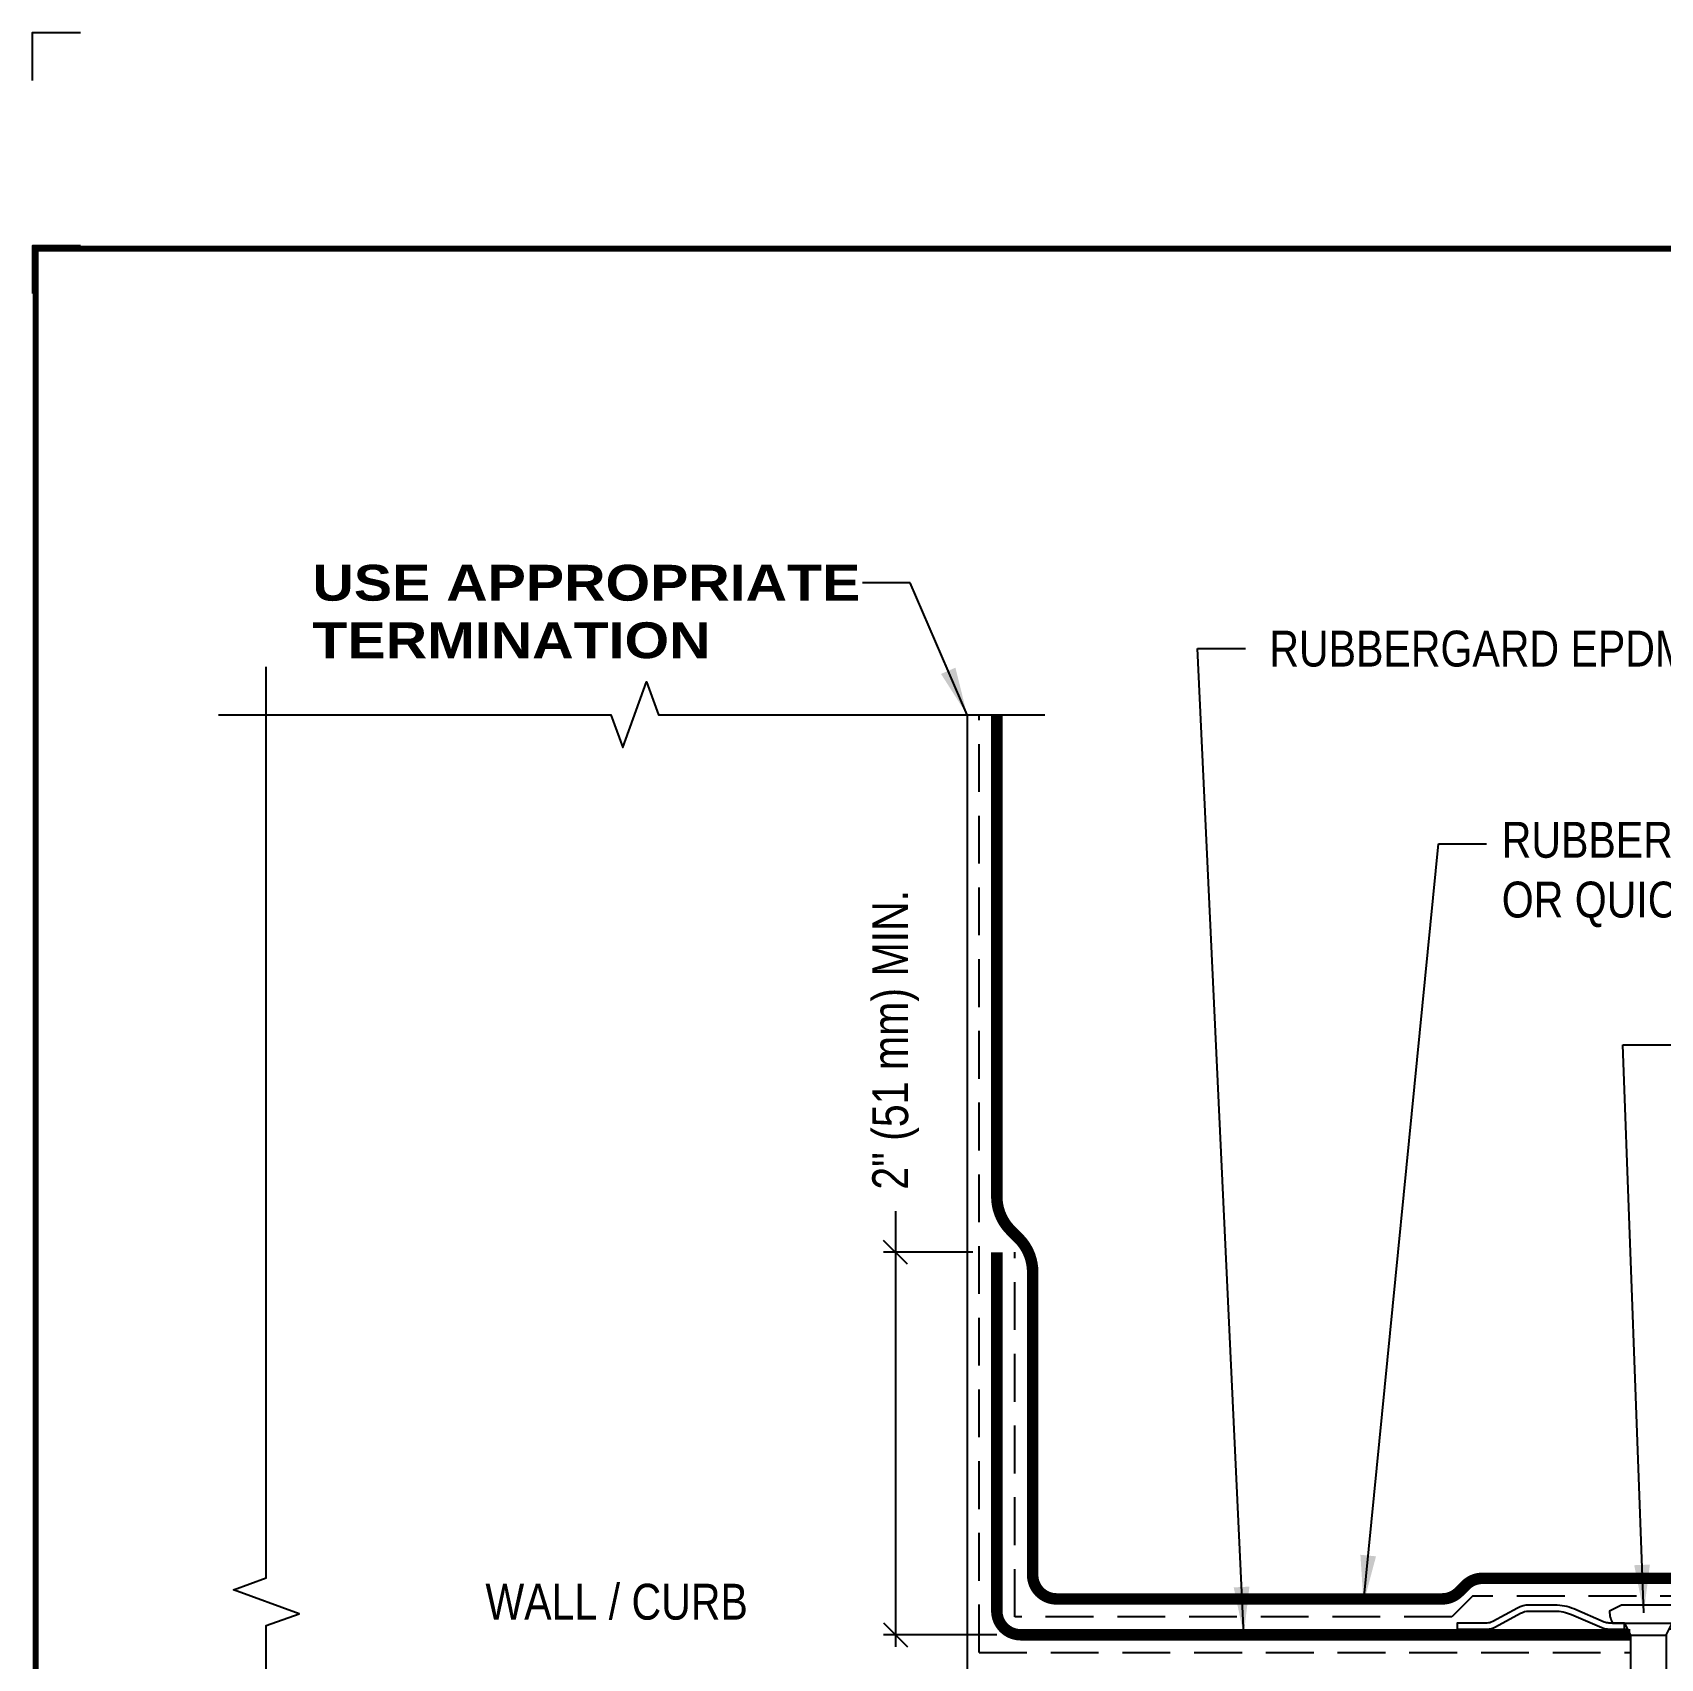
# Model space of a CAD drawing. Header units: inches. Extents: x 121.4 to 141.5, y -106.9 to -90.1.
# Drawn here: x 121.45 to 129.96, y -98.63 to -90.13 of the extents above; entities that cross this region are included whole.
import ezdxf
from ezdxf.enums import TextEntityAlignment as Align

# ---------------------------------------------------------------- set-up
doc = ezdxf.new("R2010")
doc.units = ezdxf.units.IN
doc.header["$MEASUREMENT"] = 0
doc.linetypes.add('HIDDEN', pattern=[0.375, 0.25, -0.125])
doc.layers.get('0').update_dxf_attribs({"linetype": 'CONTINUOUS'})
doc.layers.get('DEFPOINTS').update_dxf_attribs({"linetype": 'CONTINUOUS'})
for name, color, linetype in [('FSBP-ACCESSORY-FIRESTONE', 7, 'CONTINUOUS'), ('FSBP-ADHESIVE', 1, 'HIDDEN'), ('FSBP-ANNO-NOTE', 7, 'CONTINUOUS'), ('FSBP-MEMBRANE', 7, 'CONTINUOUS'), ('FSBP-TTLB-BORDER', 7, 'CONTINUOUS'), ('FSBP-TTLB-TEXT', 7, 'CONTINUOUS'), ('FSBP-WALL-CURB', 9, 'CONTINUOUS')]:
    doc.layers.add(name, color=color, linetype=linetype)
doc.styles.add('FSBP_ARIAL', font='arial.ttf')
doc.styles.add('FSBP_ARIAL_BOLD', font='')
doc.styles.add('FSBP_ARIAL_NAR', font='ARIALN.TTF')
doc.styles.get('FSBP_ARIAL_BOLD').set_extended_font_data('Arial Black')
doc.dimstyles.new('FSBP-DIM', dxfattribs={"dimtxt": 0.1875, "dimasz": 0.125, "dimexe": 0.0625, "dimexo": 0.125, "dimgap": 0.125, "dimtad": 0, "dimdec": 0, "dimzin": 1, "dimdsep": 46, "dimlunit": 4, "dimtxsty": 'FSBP_ARIAL_NAR', "dimblk": 'OBLIQUE', "dimcen": 0.09375, "dimdle": 0.0625, "dimclrd": 256, "dimclre": 256, "dimclrt": 256, "dimadec": 0, "dimazin": 0, "dimtfac": 1, "dimtdec": 0, "dimtmove": 1, "dimatfit": 3, "dimfxl": 1, "dimtolj": 1, "dimtzin": 0, "dimlwd": -1, "dimlwe": -1, "dimarcsym": 0})
doc.dimstyles.new('FSBP-LEADER', dxfattribs={"dimtxt": 0.1875, "dimasz": 0.25, "dimexe": 0.0625, "dimexo": 0.125, "dimgap": 0.125, "dimtad": 0, "dimtih": 1, "dimtoh": 1, "dimdec": 4, "dimzin": 0, "dimdsep": 46, "dimlunit": 4, "dimtxsty": 'FSBP_ARIAL_NAR', "dimcen": 0.09375, "dimclrd": 256, "dimclre": 256, "dimclrt": 256, "dimadec": 0, "dimazin": 0, "dimtfac": 1, "dimtdec": 4, "dimtofl": 0, "dimtmove": 0, "dimatfit": 3, "dimfxl": 1, "dimtolj": 1, "dimtzin": 0, "dimlwd": -1, "dimlwe": -1, "dimarcsym": 0})

# ---------------------------------------------------------------- blocks, each defined once
blk = doc.blocks.new('TTLB-EPDM_1')
at = {"layer": 'DEFPOINTS', "linetype": 'Continuous', "ltscale": 1.75}
blk.add_lwpolyline([(-0.015625, 13.88083333333333), (-0.015625, 14.13083333333333), (0.234375, 14.13083333333333)], dxfattribs=at)
at = {"layer": 'DEFPOINTS', "color": 1}
blk.add_lwpolyline([(0.234375, 13.015625), (-0.015625, 13.015625), (-0.015625, 12.765625)], dxfattribs=at)
at = {"layer": 'FSBP-TTLB-BORDER', "const_width": 0.03125}
blk.add_lwpolyline([(20, 0), (20, 13), (0, 13), (0, 0)], dxfattribs=at)
at = {"layer": 'FSBP-TTLB-TEXT'}
for tag, height, style, p in [('MAXIMUM_WARRANTY', 0.1875, 'FSBP_ARIAL_BOLD', (18.03987100774941, 0.2240244307510579)), ('ACCPT_SYSTEMS', 0.21875, 'FSBP_ARIAL', (12.49438170418193, -1.125))]:
    blk.add_attdef(tag, text='', height=height, dxfattribs=dict(at, style=style)).set_placement(p, align=Align.MIDDLE_LEFT)
for tag, height, style, p in [('DETAIL_DESCP_LINE_1', 0.21875, 'FSBP_ARIAL_BOLD', (10.33118450231211, -0.3736318192489421)), ('ISSUE_REV_DATE', 0.21875, 'FSBP_ARIAL', (16.84069633627263, -0.7282559425942452)), ('DETAIL_NUMBER', 0.4375, 'FSBP_ARIAL', (18.91941590748775, -0.8931630692489421))]:
    blk.add_attdef(tag, text='', height=height, dxfattribs=dict(at, style=style)).set_placement(p, align=Align.MIDDLE_CENTER)
blk = doc.blocks.new('_OBLIQUE')
at = {"color": 0, "linetype": 'ByBlock'}
blk.add_line((-0.5, -0.5), (0.5, 0.5), dxfattribs=at)
blk = doc.blocks.new('*D5')
at = {"layer": 'DEFPOINTS', "color": 0, "transparency": 16777216}
for p in [(126.4894392787119, -96.51028086994353), (125.9600634712346, -98.51028086994353), (126.6144392787119, -98.51028086994353)]:
    blk.add_point(p, dxfattribs=at)
at = {"layer": 'FSBP-ANNO-NOTE', "transparency": 16777216}
for p, q in [((125.9600634712346, -96.29568758890669), (125.9600634712346, -96.51028086994353)), ((125.9600634712346, -96.44778086994353), (125.9600634712346, -98.57278086994353)), ((126.3644392787119, -96.51028086994353), (125.8975634712346, -96.51028086994353)), ((126.4894392787119, -98.51028086994353), (125.8975634712346, -98.51028086994353))]:
    blk.add_line(p, q, dxfattribs=at)
at = {"layer": 'FSBP-ANNO-NOTE', "transparency": 16777216, "xscale": 0.125, "yscale": 0.125, "zscale": 0.125}
for p, rotation in [((125.9600634712346, -96.51028086994353), 90), ((125.9600634712346, -98.51028086994353), 270)]:
    blk.add_blockref('_OBLIQUE', p, dxfattribs=dict(at, rotation=rotation))
at = {"layer": 'FSBP-ANNO-NOTE', "transparency": 16777216, "insert": (125.9600634712346, -95.39888080173068), "char_height": 0.1875, "attachment_point": 5, "rotation": 90, "style": 'FSBP_ARIAL_NAR'}
blk.add_mtext('\\A1;2" (51 mm) MIN.', dxfattribs=at)
blk = doc.blocks.new('FSBP_AP_FASTENER_01')
at = {"layer": 'FSBP-ACCESSORY-FIRESTONE'}
for p, q in [((-0.125, 0.04849224421338505), (-0.09375, -0.01400775578661495)), ((0.09375, -0.01400775578661495), (0.125, 0.04849224421338505)), ((-0.09375, -0.01400775578661495), (-0.09375, -0.264007755786615)), ((-0.09375, -0.01400775578661495), (0.09375, -0.01400775578661495)), ((0.09375, -0.01400775578661495), (0.09375, -0.264007755786615)), ((-0.09375, -0.264007755786615), (-0.0703125, -0.2840970415008996)), ((-0.0703125, -0.3156643085181585), (-0.0703125, -0.3472315755354103)), ((0.0703125, -0.2955750228038667), (0.0703125, -0.3271422898211327)), ((-0.0703125, -0.3787988425526763), (-0.0703125, -0.410366109569928)), ((0.0703125, -0.3587095568383845), (0.0703125, -0.3902768238556433)), ((0.0703125, -0.4218440908729022), (0.0703125, -0.453411357890154)), ((-0.0703125, -0.4419333765871798), (-0.0703125, -0.4735006436044458)), ((-0.0703125, -0.5050679106216975), (-0.0703125, -0.5366351776389564)), ((0.0703125, -0.4849786249074128), (0.0703125, -0.5165458919246717)), ((-0.0703125, -0.5682024446562153), (-0.0703125, -0.599769711673467)), ((0.0703125, -0.5481131589419235), (0.0703125, -0.5796804259591894)), ((-0.0703125, -0.631336978690733), (-0.0703125, -0.6629042457079848)), ((0.0703125, -0.6112476929764412), (0.0703125, -0.6428149599937001)), ((0.0703125, -0.674382227010959), (0.0703125, -0.7059494940282107)), ((-0.0703125, -0.6944715127252366), (-0.0703125, -0.7260387797425025)), ((-0.0703125, -0.7576060467597543), (-0.0703125, -0.7891733137770132)), ((0.0703125, -0.7375167610454696), (0.0703125, -0.7690840280627285)), ((-0.0703125, -0.820740580794272), (-0.0703125, -0.8523078478115238)), ((0.0703125, -0.8006512950799802), (0.0703125, -0.8322185620972462)), ((-0.0703125, -0.8838751148287898), (-0.0703125, -0.9154423818460415)), ((0.0703125, -0.863785829114498), (0.0703125, -0.8953530961317568)), ((0.0703125, -0.9269203631490157), (0.0703125, -0.9584876301662675)), ((-0.0703125, -0.9470096488632933), (-0.0703125, -0.9785769158805593)), ((-0.0703125, -1.010144182897811), (-0.0703125, -1.04171144991507)), ((0.0703125, -0.9900548971835264), (0.0703125, -1.021622164200785)), ((-0.0703125, -1.073278716932329), (-0.0703125, -1.104845983949581)), ((0.0703125, -1.053189431218037), (0.0703125, -1.084756698235303)), ((-0.0703125, -1.136413250966847), (-0.0703125, -1.167980517984098)), ((0.0703125, -1.116323965252555), (0.0703125, -1.147891232269814)), ((0.0703125, -1.179458499287072), (0.0703125, -1.211025766304324)), ((-0.0703125, -1.19954778500135), (-0.0703125, -1.231115052018616)), ((-0.0703125, -1.262682319035868), (-0.0703125, -1.294249586053127)), ((0.0703125, -1.242593033321583), (0.0703125, -1.274160300338842)), ((-0.0703125, -1.325816853070386), (-0.0703125, -1.357384120087637)), ((0.0703125, -1.305727567356094), (0.0703125, -1.33729483437336)), ((-0.0703125, -1.388951387104903), (-0.0703125, -1.420518654122155)), ((0.0703125, -1.368862101390611), (0.0703125, -1.40042936840787)), ((0.0703125, -1.431996635425129), (0.0703125, -1.463563902442381)), ((-0.0703125, -1.452085921139407), (-0.0703125, -1.483653188156673)), ((-0.0703125, -1.515220455173925), (-0.0703125, -1.546787722191183)), ((0.0703125, -1.49513116945964), (0.0703125, -1.526698436476899)), ((-0.0703125, -1.578354989208442), (-0.0703125, -1.609922256225694)), ((0.0703125, -1.558265703494151), (0.0703125, -1.589832970511416)), ((-0.0703125, -1.64148952324296), (-0.0703125, -1.673056790260212)), ((0.0703125, -1.621400237528668), (0.0703125, -1.652967504545927)), ((0.0703125, -1.684534771563186), (0.0703125, -1.716102038580438)), ((-0.0703125, -1.704624057277464), (-0.0703125, -1.73619132429473)), ((-0.0703125, -1.767758591311981), (-0.0703125, -1.79932585832924)), ((0.0703125, -1.747669305597697), (0.0703125, -1.779236572614955)), ((-0.0703125, -1.830893125346499), (-0.0703125, -1.862460392363751)), ((0.0703125, -1.810803839632207), (0.0703125, -1.842371106649473)), ((-0.0703125, -1.894027659381017), (-0.0703125, -1.925594926398269)), ((-0.0703125, -1.95716219341552), (-0.0703125, -1.988729460432786)), ((0.0703125, -1.873938373666725), (0.0703125, -1.905505640683984)), ((0.0703125, -1.937072907701243), (0.0703125, -1.968640174718495)), ((-0.0703125, -2.020296727450038), (-0.0703125, -2.051863994467297)), ((0.0703125, -2.000207441735753), (0.0703125, -2.031774708753012)), ((-0.0703125, -2.083431261484556), (-0.0703125, -2.114998528501808)), ((0.0703125, -2.063341975770264), (0.0703125, -2.09490924278753)), ((0.0703125, -2.126476509804782), (0.0703125, -2.158043776822041)), ((-0.0703125, -2.146565795519074), (-0.0703125, -2.178133062536325)), ((-0.0703125, -2.209700329553577), (-0.0703125, -2.241267596570843)), ((0.0703125, -2.189611043839299), (0.0703125, -2.221178310856551)), ((-0.0703125, -2.272834863588095), (-0.0703125, -2.304402130605354)), ((0.0703125, -2.25274557787381), (0.0703125, -2.284312844891069)), ((-0.0703125, -2.335969397622613), (-0.0703125, -2.367536664639864)), ((0.0703125, -2.315880111908321), (0.0703125, -2.347447378925587)), ((0.0703125, -2.379014645942839), (0.0703125, -2.410581912960097)), ((-0.0703125, -2.39910393165713), (-0.0703125, -2.430671198674382)), ((-0.0703125, -2.462238465691634), (-0.0703125, -2.4938057327089)), ((0.0703125, -2.442149179977356), (0.0703125, -2.473716446994608)), ((-0.0703125, -2.525372999726152), (-0.0703125, -2.55694026674341)), ((0.0703125, -2.505283714011867), (0.0703125, -2.536850981029126)), ((-0.0703125, -2.588507533760669), (-0.0703125, -2.620074800777921)), ((0.0703125, -2.568418248046378), (0.0703125, -2.599985515063644)), ((0.0703125, -2.631552782080895), (0.0703125, -2.663120049098154)), ((-0.0703125, -2.651642067795187), (-0.0703125, -2.683209334812439)), ((-0.0703125, -2.714776601829691), (-0.0703125, -2.746343868846957)), ((0.0703125, -2.694687316115413), (0.0703125, -2.726254583132665)), ((-0.0703125, -2.777911135864208), (-0.0703125, -2.809478402881467)), ((0.0703125, -2.757821850149924), (0.0703125, -2.789389117167183)), ((-0.0703125, -2.841045669898726), (-0.0703125, -2.872612936915978)), ((0.0703125, -2.820956384184434), (0.0703125, -2.8525236512017)), ((0.0703125, -2.884090918218952), (0.0703125, -2.915658185236211)), ((-0.0703125, -2.904180203933244), (-0.0703125, -2.935747470950496)), ((-0.0703125, -2.967314737967747), (-0.0703125, -2.998882004985013)), ((0.0703125, -2.94722545225347), (0.0703125, -2.978792719270722)), ((-0.0625, -3.154632755786622), (-0.0625, -3.013549567065063)), ((0, -3.201507755786615), (0.02460623630038583, -3.00110581902215)), ((0.0625, -3.154632755786601), (0.0625, -2.995692424207924)), ((0, -3.201507755786615), (-0.06250000000001421, -3.154632755786615)), ((0.0625, -3.154632755786615), (0, -3.201507755786615))]:
    blk.add_line(p, q, dxfattribs=at)
blk.add_lwpolyline([(0.1875, 0.04849224421338505, 0.1250000000000271), (0.203125, 0.110992244213385), (0.140625, 0.142242244213385), (-0.140625, 0.142242244213385), (-0.203125, 0.110992244213385, 0.1250000000000271), (-0.1875, 0.04849224421338505)], format="xyb", close=True, dxfattribs=at)
for points in [[(-0.109375, -0.3054610321523867), (-0.0703125, -0.2840970415008996), (0.0703125, -0.264007755786615), (0.109375, -0.2742110321523867), (0.0703125, -0.2955750228038667), (-0.0703125, -0.3156643085181585)], [(-0.109375, -0.3685955661869045), (-0.0703125, -0.3472315755354103), (0.0703125, -0.3271422898211327), (0.109375, -0.3373455661869045), (0.0703125, -0.3587095568383845), (-0.0703125, -0.3787988425526763)], [(-0.109375, -0.431730100221408), (-0.0703125, -0.410366109569928), (0.0703125, -0.3902768238556433), (0.109375, -0.400480100221408), (0.0703125, -0.4218440908729022), (-0.0703125, -0.4419333765871798)], [(-0.109375, -0.4948646342559258), (-0.0703125, -0.4735006436044458), (0.0703125, -0.453411357890154), (0.109375, -0.4636146342559258), (0.0703125, -0.4849786249074128), (-0.0703125, -0.5050679106216975)], [(-0.109375, -0.5579991682904435), (-0.0703125, -0.5366351776389564), (0.0703125, -0.5165458919246717), (0.109375, -0.5267491682904435), (0.0703125, -0.5481131589419235), (-0.0703125, -0.5682024446562153)], [(-0.109375, -0.6211337023249612), (-0.0703125, -0.599769711673467), (0.0703125, -0.5796804259591894), (0.109375, -0.5898837023249612), (0.0703125, -0.6112476929764412), (-0.0703125, -0.631336978690733)], [(-0.109375, -0.6842682363594648), (-0.0703125, -0.6629042457079848), (0.0703125, -0.6428149599937001), (0.109375, -0.6530182363594648), (0.0703125, -0.674382227010959), (-0.0703125, -0.6944715127252366)], [(-0.109375, -0.7474027703939825), (-0.0703125, -0.7260387797425025), (0.0703125, -0.7059494940282107), (0.109375, -0.7161527703939825), (0.0703125, -0.7375167610454696), (-0.0703125, -0.7576060467597543)], [(-0.109375, -0.8105373044285002), (-0.0703125, -0.7891733137770132), (0.0703125, -0.7690840280627285), (0.109375, -0.7792873044285002), (0.0703125, -0.8006512950799802), (-0.0703125, -0.820740580794272)], [(-0.109375, -0.873671838463018), (-0.0703125, -0.8523078478115238), (0.0703125, -0.8322185620972462), (0.109375, -0.842421838463018), (0.0703125, -0.863785829114498), (-0.0703125, -0.8838751148287898)], [(-0.109375, -0.9368063724975215), (-0.0703125, -0.9154423818460415), (0.0703125, -0.8953530961317568), (0.109375, -0.9055563724975215), (0.0703125, -0.9269203631490157), (-0.0703125, -0.9470096488632933)], [(-0.109375, -0.9999409065320393), (-0.0703125, -0.9785769158805593), (0.0703125, -0.9584876301662675), (0.109375, -0.9686909065320393), (0.0703125, -0.9900548971835264), (-0.0703125, -1.010144182897811)], [(-0.109375, -1.063075440566557), (-0.0703125, -1.04171144991507), (0.0703125, -1.021622164200785), (0.109375, -1.031825440566557), (0.0703125, -1.053189431218037), (-0.0703125, -1.073278716932329)], [(-0.109375, -1.126209974601075), (-0.0703125, -1.104845983949581), (0.0703125, -1.084756698235303), (0.109375, -1.094959974601075), (0.0703125, -1.116323965252555), (-0.0703125, -1.136413250966847)], [(-0.109375, -1.189344508635578), (-0.0703125, -1.167980517984098), (0.0703125, -1.147891232269814), (0.109375, -1.158094508635578), (0.0703125, -1.179458499287072), (-0.0703125, -1.19954778500135)], [(-0.109375, -1.252479042670096), (-0.0703125, -1.231115052018616), (0.0703125, -1.211025766304324), (0.109375, -1.221229042670096), (0.0703125, -1.242593033321583), (-0.0703125, -1.262682319035868)], [(-0.109375, -1.315613576704614), (-0.0703125, -1.294249586053127), (0.0703125, -1.274160300338842), (0.109375, -1.284363576704614), (0.0703125, -1.305727567356094), (-0.0703125, -1.325816853070386)], [(-0.109375, -1.378748110739132), (-0.0703125, -1.357384120087637), (0.0703125, -1.33729483437336), (0.109375, -1.347498110739132), (0.0703125, -1.368862101390611), (-0.0703125, -1.388951387104903)], [(-0.109375, -1.441882644773635), (-0.0703125, -1.420518654122155), (0.0703125, -1.40042936840787), (0.109375, -1.410632644773635), (0.0703125, -1.431996635425129), (-0.0703125, -1.452085921139407)], [(-0.109375, -1.505017178808153), (-0.0703125, -1.483653188156673), (0.0703125, -1.463563902442381), (0.109375, -1.473767178808153), (0.0703125, -1.49513116945964), (-0.0703125, -1.515220455173925)], [(-0.109375, -1.568151712842671), (-0.0703125, -1.546787722191183), (0.0703125, -1.526698436476899), (0.109375, -1.536901712842671), (0.0703125, -1.558265703494151), (-0.0703125, -1.578354989208442)], [(-0.109375, -1.631286246877188), (-0.0703125, -1.609922256225694), (0.0703125, -1.589832970511416), (0.109375, -1.600036246877188), (0.0703125, -1.621400237528668), (-0.0703125, -1.64148952324296)], [(-0.109375, -1.694420780911692), (-0.0703125, -1.673056790260212), (0.0703125, -1.652967504545927), (0.109375, -1.663170780911692), (0.0703125, -1.684534771563186), (-0.0703125, -1.704624057277464)], [(-0.109375, -1.75755531494621), (-0.0703125, -1.73619132429473), (0.0703125, -1.716102038580438), (0.109375, -1.72630531494621), (0.0703125, -1.747669305597697), (-0.0703125, -1.767758591311981)], [(-0.109375, -1.820689848980727), (-0.0703125, -1.79932585832924), (0.0703125, -1.779236572614955), (0.109375, -1.789439848980727), (0.0703125, -1.810803839632207), (-0.0703125, -1.830893125346499)], [(-0.109375, -1.883824383015245), (-0.0703125, -1.862460392363751), (0.0703125, -1.842371106649473), (0.109375, -1.852574383015245), (0.0703125, -1.873938373666725), (-0.0703125, -1.894027659381017)], [(-0.109375, -1.946958917049749), (-0.0703125, -1.925594926398269), (0.0703125, -1.905505640683984), (0.109375, -1.915708917049749), (0.0703125, -1.937072907701243), (-0.0703125, -1.95716219341552)], [(-0.109375, -2.010093451084266), (-0.0703125, -1.988729460432786), (0.0703125, -1.968640174718495), (0.109375, -1.978843451084266), (0.0703125, -2.000207441735753), (-0.0703125, -2.020296727450038)], [(-0.109375, -2.073227985118784), (-0.0703125, -2.051863994467297), (0.0703125, -2.031774708753012), (0.109375, -2.041977985118784), (0.0703125, -2.063341975770264), (-0.0703125, -2.083431261484556)], [(-0.109375, -2.136362519153302), (-0.0703125, -2.114998528501808), (0.0703125, -2.09490924278753), (0.109375, -2.105112519153302), (0.0703125, -2.126476509804782), (-0.0703125, -2.146565795519074)], [(-0.109375, -2.199497053187805), (-0.0703125, -2.178133062536325), (0.0703125, -2.158043776822041), (0.109375, -2.168247053187805), (0.0703125, -2.189611043839299), (-0.0703125, -2.209700329553577)], [(-0.109375, -2.262631587222323), (-0.0703125, -2.241267596570843), (0.0703125, -2.221178310856551), (0.109375, -2.231381587222323), (0.0703125, -2.25274557787381), (-0.0703125, -2.272834863588095)], [(-0.109375, -2.325766121256841), (-0.0703125, -2.304402130605354), (0.0703125, -2.284312844891069), (0.109375, -2.294516121256841), (0.0703125, -2.315880111908321), (-0.0703125, -2.335969397622613)], [(-0.109375, -2.388900655291359), (-0.0703125, -2.367536664639864), (0.0703125, -2.347447378925587), (0.109375, -2.357650655291359), (0.0703125, -2.379014645942839), (-0.0703125, -2.39910393165713)], [(-0.109375, -2.452035189325862), (-0.0703125, -2.430671198674382), (0.0703125, -2.410581912960097), (0.109375, -2.420785189325862), (0.0703125, -2.442149179977356), (-0.0703125, -2.462238465691634)], [(-0.109375, -2.51516972336038), (-0.0703125, -2.4938057327089), (0.0703125, -2.473716446994608), (0.109375, -2.48391972336038), (0.0703125, -2.505283714011867), (-0.0703125, -2.525372999726152)], [(-0.109375, -2.578304257394898), (-0.0703125, -2.55694026674341), (0.0703125, -2.536850981029126), (0.109375, -2.547054257394898), (0.0703125, -2.568418248046378), (-0.0703125, -2.588507533760669)], [(-0.109375, -2.641438791429415), (-0.0703125, -2.620074800777921), (0.0703125, -2.599985515063644), (0.109375, -2.610188791429415), (0.0703125, -2.631552782080895), (-0.0703125, -2.651642067795187)], [(-0.109375, -2.704573325463919), (-0.0703125, -2.683209334812439), (0.0703125, -2.663120049098154), (0.109375, -2.673323325463919), (0.0703125, -2.694687316115413), (-0.0703125, -2.714776601829691)], [(-0.109375, -2.767707859498437), (-0.0703125, -2.746343868846957), (0.0703125, -2.726254583132665), (0.109375, -2.736457859498437), (0.0703125, -2.757821850149924), (-0.0703125, -2.777911135864208)], [(-0.109375, -2.830842393532954), (-0.0703125, -2.809478402881467), (0.0703125, -2.789389117167183), (0.109375, -2.799592393532954), (0.0703125, -2.820956384184434), (-0.0703125, -2.841045669898726)], [(-0.109375, -2.893976927567472), (-0.0703125, -2.872612936915978), (0.0703125, -2.8525236512017), (0.109375, -2.862726927567472), (0.0703125, -2.884090918218952), (-0.0703125, -2.904180203933244)], [(-0.099609375, -2.955716372316267), (-0.0703125, -2.935747470950496), (0.0703125, -2.915658185236211), (0.099609375, -2.927256550887698), (0.0703125, -2.94722545225347), (-0.0703125, -2.967314737967747)], [(-0.0849609375, -3.008866455667892), (-0.0703125, -2.998882004985013), (0.0703125, -2.978792719270722), (0.0849609375, -2.984591902096462), (0.0703125, -2.994576352779355), (-0.0703125, -3.014665638493632)]]:
    blk.add_lwpolyline(points, close=True, dxfattribs=at)
blk.add_lwpolyline([(-0.09375, -0.264007755786615), (0.09375, -0.264007755786615)], dxfattribs=at)
blk = doc.blocks.new('FSBP_AP_FASTENER_W_2inPLATE_1')
blk.add_line((-0.125, 0.03125), (0.125, 0.03125))
at = {"layer": 'FSBP-ACCESSORY-FIRESTONE'}
for p, q in [((-0.125, 0), (-0.109375, 0)), ((0.125, 0), (0.1093749999999858, 0))]:
    blk.add_line(p, q, dxfattribs=at)
for points in [[(-1, 0), (-0.8440621258972953, 0, 0.125489241710454), (-0.7991697386460004, 0.01144729003925704), (-0.6692681354566616, 0.08230270996074296, -0.1254892417105026), (-0.6243757482053525, 0.09375), (-0.4888144254886129, 0.09375, -0.1015700823222099), (-0.4026445789244235, 0.07606297531646078), (-0.24285132786963, 0.007580153435810644, 0.1015700823222143), (-0.2059213936278326, 0), (-0.125, 0), (-0.125, 0.03125), (-0.2059213936278326, 0.03125, -0.1015700823222341), (-0.2305413497890356, 0.03630343562389271), (-0.3903346008438291, 0.1047862575045144, 0.1015700823222067), (-0.4888144254886129, 0.125), (-0.6243757482053525, 0.125, 0.1254892417105185), (-0.6842322645404408, 0.109736946614305), (-0.8141338677297654, 0.0388815266928475, -0.1254892417104541), (-0.8440621258972953, 0.03125), (-1, 0.03125)], [(1, 0), (0.8440621258972953, 0, -0.125489241710454), (0.7991697386460004, 0.01144729003925704), (0.6692681354566616, 0.08230270996074296, 0.1254892417105026), (0.6243757482053525, 0.09375), (0.4888144254886129, 0.09375, 0.1015700823222099), (0.4026445789244235, 0.07606297531646078), (0.24285132786963, 0.007580153435810644, -0.1015700823222143), (0.2059213936278326, 0), (0.125, 0), (0.125, 0.03125), (0.2059213936278326, 0.03125, 0.1015700823222341), (0.2305413497890356, 0.03630343562389271), (0.3903346008438291, 0.1047862575045144, -0.1015700823222067), (0.4888144254886129, 0.125), (0.6243757482053525, 0.125, -0.1254892417105185), (0.6842322645404408, 0.109736946614305), (0.8141338677297654, 0.0388815266928475, 0.1254892417104541), (0.8440621258972953, 0.03125), (1, 0.03125)]]:
    blk.add_lwpolyline(points, format="xyb", close=True, dxfattribs=at)
blk.add_blockref('FSBP_AP_FASTENER_01', (0, -0.01724224421337794), dxfattribs=at)

msp = doc.modelspace()

# ---------------------------------------------------------------- linework, layer by layer
at = {"layer": 'FSBP-ADHESIVE', "linetype": 'HIDDEN'}
for p, q in [((126.3966001230048, -98.60278086994356), (126.3966001230048, -93.69934032638281)), ((126.5831892787119, -98.41653086994353), (126.5831892787119, -96.51028086994353)), ((128.9773423353986, -98.30885205046138), (128.8696635159166, -98.41653086994353)), ((131.3341001230048, -98.30885205046138), (128.9773423353986, -98.30885205046138)), ((128.8696635159166, -98.41653086994353), (126.5831892787119, -98.41653086994353)), ((126.3966001230048, -98.60278086994356), (129.8028501230048, -98.60278086994356))]:
    msp.add_line(p, q, dxfattribs=at)
at = {"layer": 'FSBP-MEMBRANE', "linetype": 'Continuous', "const_width": 0.06}
for points in [[(134.1456892787119, -98.12153086994351), (131.4215776263603, -98.12153086994351, 0.1989123673796915), (131.3773834525361, -98.1398366961194), (131.3204239243699, -98.19679622428555, -0.1989123673796885), (131.2762297505457, -98.21510205046138), (129.0291190306953, -98.21510205046138, 0.1989123673797022), (128.940730683047, -98.25171370281305), (128.9062751682682, -98.2861692175918, -0.1989123673797052), (128.8178868206199, -98.32278086994353), (126.9425032054542, -98.32278086994353), (126.8019392787119, -98.32278086994353, -0.4142135623730951), (126.6769392787119, -98.19778086994353), (126.6769392787119, -96.61383426053686, 0.1989123673797007), (126.6037159740085, -96.4370575652402), (126.5626625834153, -96.39600417464692, -0.198912367379658), (126.4894392787119, -96.21922747935031), (126.4894392787119, -93.69934032638281)], [(129.8028501230048, -98.51028086994353), (126.6144392787119, -98.51028086994353, -0.4142135623730951), (126.4894392787119, -98.38528086994353), (126.4894392787119, -96.51028086994353)]]:
    msp.add_lwpolyline(points, format="xyb", dxfattribs=at)
at = {"layer": 'FSBP-WALL-CURB'}
msp.add_line((126.3341001230048, -93.69934032638281), (126.3341001230048, -102.9755719056942), dxfattribs=at)
for points in [[(122.6687897850325, -103.2255719056942), (122.6687897850325, -98.46245611603854), (122.8405071237484, -98.39995611603854), (122.4970724463166, -98.27495611603854), (122.6687897850325, -98.21245611603854), (122.6687897850325, -93.44934032638281)], [(122.4187897850325, -93.69934032638281), (124.4707959532373, -93.69934032638281), (124.5332959532373, -93.87105766509876), (124.6582959532373, -93.52762298766692), (124.7207959532373, -93.69934032638281), (126.7403501230048, -93.69934032638281)]]:
    msp.add_lwpolyline(points, dxfattribs=at)

# ---------------------------------------------------------------- block references
msp.add_blockref('TTLB-EPDM_1', (121.4627011304548, -104.2631142971705))
at = {"layer": 'FSBP-ACCESSORY-FIRESTONE'}
msp.add_blockref('FSBP_AP_FASTENER_W_2inPLATE_1', (129.8966001230048, -98.48028086994353), dxfattribs=at)

# ---------------------------------------------------------------- texts
at = {"layer": 'FSBP-ANNO-NOTE'}
for s, style, p in [('USE APPROPRIATE', 'FSBP_ARIAL_BOLD', (122.9105514465833, -93.00918654431018)), ('TERMINATION', 'FSBP_ARIAL_BOLD', (122.9105514465833, -93.30996779431018)), ('RUBBERGARD EPDM MEMBRANE', 'FSBP_ARIAL_NAR', (127.9146397841452, -93.35363119762309))]:
    msp.add_text(s, height=0.1875, dxfattribs=dict(at, style=style)).set_placement(p, align=Align.MIDDLE_LEFT)
at = {"layer": 'FSBP-ANNO-NOTE', "style": 'FSBP_ARIAL_NAR'}
msp.add_text('WALL / CURB', height=0.1875, dxfattribs=at).set_placement((124.5014449540187, -98.33745611603854), align=Align.MIDDLE_CENTER)
at = {"layer": 'FSBP-ANNO-NOTE', "insert": (129.1297554654345, -94.25954844097214), "char_height": 0.1875, "attachment_point": 1, "style": 'FSBP_ARIAL_NAR'}
msp.add_mtext_dynamic_manual_height_columns('\\pt0.1875,0.375;RUBBERGARD EPDM MEMBRANE OR QUICKSEAM CURB FLASHING', width=3.690259199777756, gutter_width=25.61258359297398, heights=[0.662303791490233], dxfattribs=at)

# ---------------------------------------------------------------- dimensions: what is measured, and where the dimension line sits
at = {"layer": 'FSBP-ANNO-NOTE'}
dim = msp.add_linear_dim(base=(125.9600634712346, -98.51028086994353), p1=(126.4894392787119, -96.51028086994353), p2=(126.6144392787119, -98.51028086994353), angle=90, text='2" (51 mm) MIN.', dimstyle='FSBP-DIM', dxfattribs=at)
dim.commit()
dim.dimension.update_dxf_attribs({"geometry": '*D5', "text_midpoint": (125.9600634712346, -95.39888080173068), "dimtype": 160})

# ---------------------------------------------------------------- leaders
for points in [[(126.3341001230048, -93.69934032638281), (126.0370230771916, -93.00918654431018), (125.7870230771916, -93.00918654431018)], [(127.7809518306571, -98.51028086994353), (127.5396397841452, -93.35363119762309), (127.7896397841452, -93.35363119762309)], [(128.4070175435896, -98.34478475715474), (128.7998879690998, -94.37396195422349), (129.0498879690998, -94.37396195422349)], [(129.8726884930757, -98.3948194619064), (129.7639002309649, -95.42474320422349), (130.0139002309649, -95.42474320422349)]]:
    msp.add_leader(points, dimstyle='FSBP-LEADER', dxfattribs=at)

doc.saveas('drawing.dxf')
